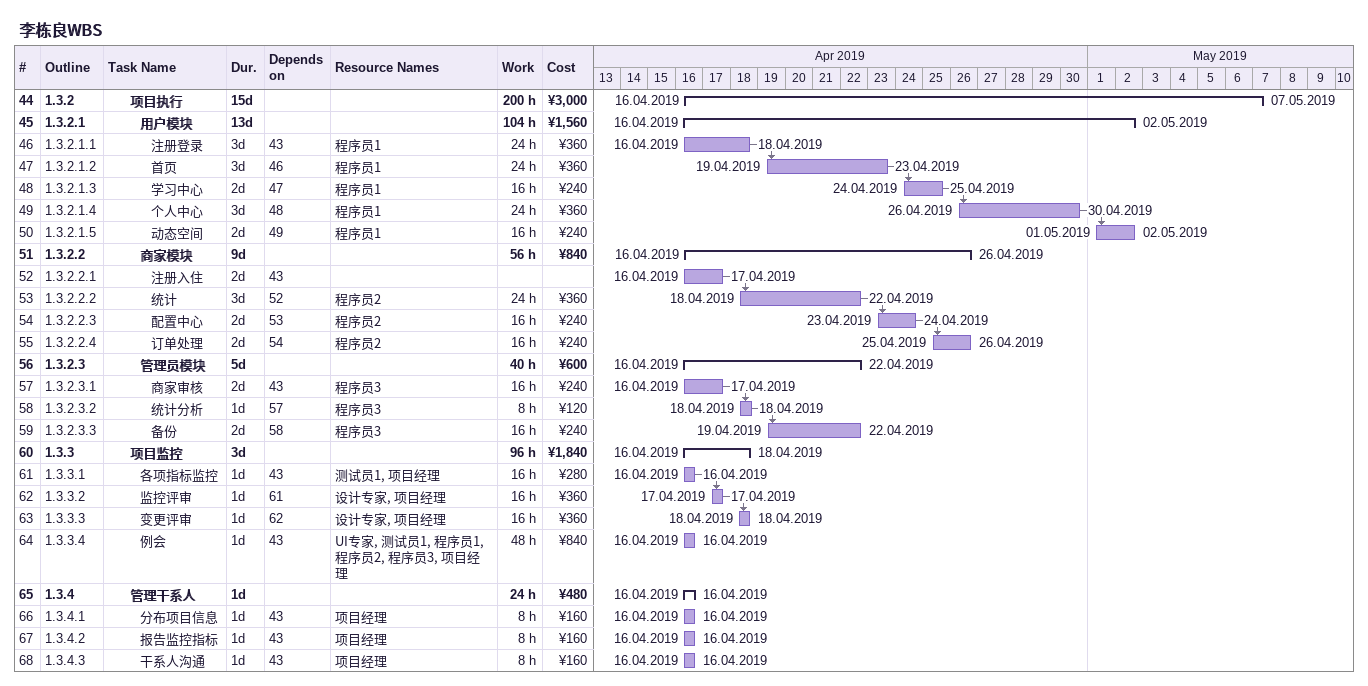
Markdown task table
李栋良WBS

| ID | WBS | Task | Duration | Start | Finish | Predecessors | Resources | Work (h) | Cost (¥) |
|---|---|---|---|---|---|---|---|---|---|
| 44 | 1.3.2 | **项目执行** | 15d | 2019-04-16 | 2019-05-07 |  |  | 200 | 3000 |
| 45 | 1.3.2.1 | **用户模块** | 13d | 2019-04-16 | 2019-05-02 |  |  | 104 | 1560 |
| 46 | 1.3.2.1.1 | 注册登录 | 3d | 2019-04-16 | 2019-04-18 | 43 | 程序员1 | 24 | 360 |
| 47 | 1.3.2.1.2 | 首页 | 3d | 2019-04-19 | 2019-04-23 | 46 | 程序员1 | 24 | 360 |
| 48 | 1.3.2.1.3 | 学习中心 | 2d | 2019-04-24 | 2019-04-25 | 47 | 程序员1 | 16 | 240 |
| 49 | 1.3.2.1.4 | 个人中心 | 3d | 2019-04-26 | 2019-04-30 | 48 | 程序员1 | 24 | 360 |
| 50 | 1.3.2.1.5 | 动态空间 | 2d | 2019-05-01 | 2019-05-02 | 49 | 程序员1 | 16 | 240 |
| 51 | 1.3.2.2 | **商家模块** | 9d | 2019-04-16 | 2019-04-26 |  |  | 56 | 840 |
| 52 | 1.3.2.2.1 | 注册入住 | 2d | 2019-04-16 | 2019-04-17 | 43 |  |  |  |
| 53 | 1.3.2.2.2 | 统计 | 3d | 2019-04-18 | 2019-04-22 | 52 | 程序员2 | 24 | 360 |
| 54 | 1.3.2.2.3 | 配置中心 | 2d | 2019-04-23 | 2019-04-24 | 53 | 程序员2 | 16 | 240 |
| 55 | 1.3.2.2.4 | 订单处理 | 2d | 2019-04-25 | 2019-04-26 | 54 | 程序员2 | 16 | 240 |
| 56 | 1.3.2.3 | **管理员模块** | 5d | 2019-04-16 | 2019-04-22 |  |  | 40 | 600 |
| 57 | 1.3.2.3.1 | 商家审核 | 2d | 2019-04-16 | 2019-04-17 | 43 | 程序员3 | 16 | 240 |
| 58 | 1.3.2.3.2 | 统计分析 | 1d | 2019-04-18 | 2019-04-18 | 57 | 程序员3 | 8 | 120 |
| 59 | 1.3.2.3.3 | 备份 | 2d | 2019-04-19 | 2019-04-22 | 58 | 程序员3 | 16 | 240 |
| 60 | 1.3.3 | **项目监控** | 3d | 2019-04-16 | 2019-04-18 |  |  | 96 | 1840 |
| 61 | 1.3.3.1 | 各项指标监控 | 1d | 2019-04-16 | 2019-04-16 | 43 | 测试员1, 项目经理 | 16 | 280 |
| 62 | 1.3.3.2 | 监控评审 | 1d | 2019-04-17 | 2019-04-17 | 61 | 设计专家, 项目经理 | 16 | 360 |
| 63 | 1.3.3.3 | 变更评审 | 1d | 2019-04-18 | 2019-04-18 | 62 | 设计专家, 项目经理 | 16 | 360 |
| 64 | 1.3.3.4 | 例会 | 1d | 2019-04-16 | 2019-04-16 | 43 | UI专家, 测试员1, 程序员1, 程序员2, 程序员3, 项目经理 | 48 | 840 |
| 65 | 1.3.4 | **管理干系人** | 1d | 2019-04-16 | 2019-04-16 |  |  | 24 | 480 |
| 66 | 1.3.4.1 | 分布项目信息 | 1d | 2019-04-16 | 2019-04-16 | 43 | 项目经理 | 8 | 160 |
| 67 | 1.3.4.2 | 报告监控指标 | 1d | 2019-04-16 | 2019-04-16 | 43 | 项目经理 | 8 | 160 |
| 68 | 1.3.4.3 | 干系人沟通 | 1d | 2019-04-16 | 2019-04-16 | 43 | 项目经理 | 8 | 160 |
